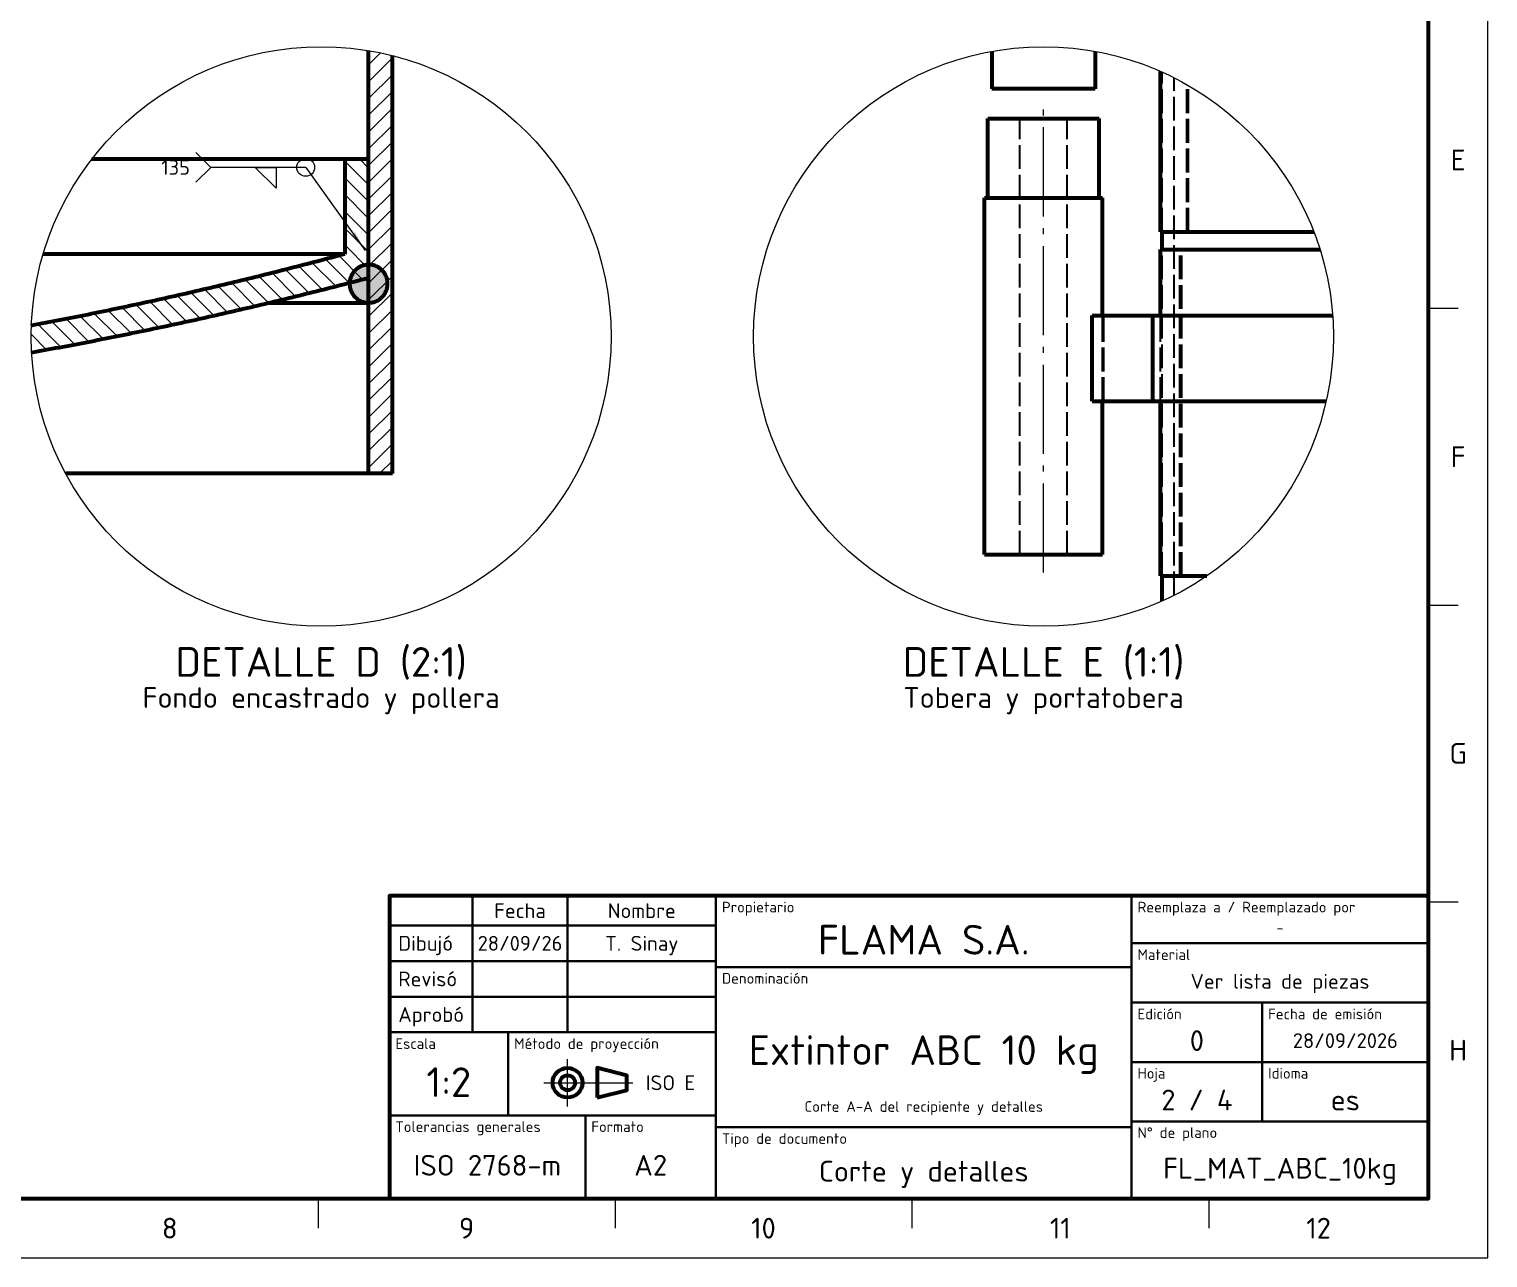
# Model space of a CAD drawing. Header units: millimetres. Extents: x 0 to 2208, y 0 to 420.
# Drawn here: x 828.3 to 1074, y 0 to 207 of the extents above; entities that cross this region are included whole.
import ezdxf
from ezdxf.enums import TextEntityAlignment as Align

# ---------------------------------------------------------------- set-up
doc = ezdxf.new("R2010")
doc.units = ezdxf.units.MM
for name, pattern in [('IRAM-E-TRAZOS', [5, 4, -1]), ('IRAM-F-TRAZO-PUNTO', [20, 15, -2, 1, -2]), ('ISO02-TRAZOS', [4.5, 3, -1.5])]:
    doc.linetypes.add(name, pattern=pattern)
for name, color, linetype, lineweight in [('01-VISIBLE', 7, 'CONTINUOUS', 70), ('02-OCULTA', 4, 'IRAM-E-TRAZOS', 35), ('03-EJE', 1, 'IRAM-F-TRAZO-PUNTO', 18), ('05-RAYADO', 8, 'CONTINUOUS', 18), ('06-TEXTO', 7, 'CONTINUOUS', 25), ('07-RECUADRO', 7, 'CONTINUOUS', 70), ('08-FINA', 5, 'CONTINUOUS', 18), ('10-ROTULO', 7, 'CONTINUOUS', 35), ('11-TEXTO-ROTULO', 7, 'CONTINUOUS', 25), ('12-SOLDADURA', 6, 'CONTINUOUS', 18)]:
    doc.layers.add(name, color=color, linetype=linetype, lineweight=lineweight)
doc.styles.add('ISO3098', font='isocpeur.ttf')

msp = doc.modelspace()

# ---------------------------------------------------------------- hatches: boundary and pattern name
at = {"layer": '05-RAYADO'}
h = msp.add_hatch(dxfattribs=at)
h.set_pattern_fill('ANSI31', scale=0.62992)
h.paths.add_polyline_path([(889.5, 132.15), (885.5, 132.15), (885.5, 203.42), (885.849, 203.364), (887.027, 203.145), (888.199, 202.897), (889.366, 202.62), (889.5, 202.584)])
h = msp.add_hatch(dxfattribs=at)
h.set_pattern_fill('ANSI31', scale=0.62992, angle=90)
h.paths.add_polyline_path([(885.066, 165.036), (884.632, 164.922), (884.198, 164.808), (883.763, 164.694), (883.329, 164.581), (882.895, 164.468), (882.46, 164.355), (882.026, 164.243), (881.591, 164.131), (881.157, 164.019), (880.722, 163.907), (880.287, 163.796), (879.852, 163.685), (879.417, 163.574), (878.982, 163.463), (878.547, 163.353), (878.112, 163.243), (877.677, 163.133), (877.242, 163.023), (876.806, 162.914), (876.371, 162.805), (875.935, 162.696), (875.5, 162.588), (875.064, 162.479), (874.629, 162.371), (874.193, 162.264), (873.757, 162.156), (873.321, 162.049), (872.885, 161.942), (872.449, 161.836), (872.013, 161.729), (871.577, 161.623), (871.141, 161.517), (870.705, 161.412), (870.268, 161.306), (869.832, 161.201), (869.396, 161.096), (868.959, 160.992), (868.523, 160.888), (868.086, 160.784), (867.649, 160.68), (867.212, 160.577), (866.776, 160.473), (866.339, 160.371), (865.902, 160.268), (865.465, 160.166), (865.028, 160.064), (864.591, 159.962), (864.153, 159.86), (863.716, 159.759), (863.279, 159.658), (862.841, 159.557), (862.404, 159.457), (861.966, 159.356), (861.529, 159.257), (861.091, 159.157), (860.654, 159.057), (860.216, 158.958), (859.778, 158.859), (859.34, 158.761), (858.902, 158.663), (858.464, 158.565), (858.026, 158.467), (857.588, 158.369), (857.15, 158.272), (856.712, 158.175), (856.273, 158.078), (855.835, 157.982), (855.396, 157.886), (854.958, 157.79), (854.519, 157.694), (854.081, 157.599), (853.642, 157.504), (853.203, 157.409), (852.765, 157.315), (852.326, 157.221), (851.887, 157.127), (851.448, 157.033), (851.009, 156.94), (850.57, 156.846), (850.131, 156.754), (849.692, 156.661), (849.252, 156.569), (848.813, 156.477), (848.374, 156.385), (847.934, 156.293), (847.495, 156.202), (847.055, 156.111), (846.616, 156.021), (846.176, 155.93), (845.736, 155.84), (845.297, 155.75), (844.857, 155.661), (844.417, 155.571), (843.977, 155.482), (843.537, 155.394), (843.097, 155.305), (842.657, 155.217), (842.217, 155.129), (841.776, 155.042), (841.336, 154.954), (840.896, 154.867), (840.456, 154.78), (840.015, 154.694), (839.575, 154.608), (839.134, 154.522), (838.693, 154.436), (838.253, 154.351), (837.812, 154.266), (837.371, 154.181), (836.931, 154.096), (836.49, 154.012), (836.049, 153.928), (835.608, 153.844), (835.167, 153.761), (834.726, 153.677), (834.285, 153.595), (833.844, 153.512), (833.402, 153.43), (832.961, 153.348), (832.52, 153.266), (832.078, 153.184), (831.637, 153.103), (831.195, 153.022), (830.754, 152.942), (830.312, 152.861), (829.871, 152.781), (829.429, 152.701), (828.987, 152.622), (828.742, 152.578), (828.725, 152.854), (828.681, 154.052), (828.667, 155.25), (828.681, 156.448), (828.704, 157.076), (828.882, 157.109), (829.314, 157.19), (829.745, 157.272), (830.176, 157.354), (830.608, 157.436), (831.039, 157.518), (831.47, 157.601), (831.901, 157.683), (832.332, 157.767), (832.763, 157.85), (833.194, 157.934), (833.625, 158.018), (834.055, 158.102), (834.486, 158.187), (834.917, 158.271), (835.347, 158.357), (835.778, 158.442), (836.208, 158.528), (836.639, 158.614), (837.069, 158.7), (837.5, 158.786), (837.93, 158.873), (838.36, 158.96), (838.79, 159.047), (839.221, 159.135), (839.651, 159.223), (840.081, 159.311), (840.511, 159.4), (840.94, 159.488), (841.37, 159.577), (841.8, 159.666), (842.23, 159.756), (842.659, 159.846), (843.089, 159.936), (843.519, 160.026), (843.948, 160.117), (844.378, 160.208), (844.807, 160.299), (845.236, 160.39), (845.666, 160.482), (846.095, 160.574), (846.524, 160.666), (846.953, 160.759), (847.382, 160.852), (847.811, 160.945), (848.24, 161.038), (848.669, 161.132), (849.097, 161.226), (849.526, 161.32), (849.955, 161.415), (850.384, 161.509), (850.812, 161.604), (851.241, 161.7), (851.669, 161.795), (852.097, 161.891), (852.526, 161.987), (852.954, 162.083), (853.382, 162.18), (853.81, 162.277), (854.238, 162.374), (854.666, 162.472), (855.094, 162.569), (855.522, 162.667), (855.95, 162.766), (856.378, 162.864), (856.805, 162.963), (857.233, 163.062), (857.661, 163.161), (858.088, 163.261), (858.515, 163.361), (858.943, 163.461), (859.37, 163.561), (859.797, 163.662), (860.225, 163.763), (860.652, 163.864), (861.079, 163.966), (861.506, 164.068), (861.933, 164.17), (862.36, 164.272), (862.786, 164.374), (863.213, 164.477), (863.64, 164.58), (864.066, 164.684), (864.493, 164.787), (864.919, 164.891), (865.346, 164.995), (865.772, 165.1), (866.198, 165.205), (866.625, 165.31), (867.051, 165.415), (867.477, 165.52), (867.903, 165.626), (868.329, 165.732), (868.755, 165.838), (869.181, 165.945), (869.606, 166.052), (870.032, 166.159), (870.458, 166.266), (870.883, 166.374), (871.309, 166.482), (871.734, 166.59), (872.159, 166.698), (872.585, 166.807), (873.01, 166.916), (873.435, 167.025), (873.86, 167.135), (874.285, 167.244), (874.71, 167.354), (875.135, 167.465), (875.56, 167.575), (875.985, 167.686), (876.409, 167.797), (876.834, 167.908), (877.258, 168.02), (877.683, 168.132), (878.107, 168.244), (878.532, 168.356), (878.956, 168.469), (879.38, 168.582), (879.804, 168.695), (880.228, 168.808), (880.652, 168.922), (881.076, 169.036), (881.5, 169.15), (881.5, 185.15), (885.5, 185.15), (885.5, 165.15)])
h = msp.add_hatch(color=7, dxfattribs=at)
h.dxf.hatch_style = 1
h.paths.add_polyline_path([(888.675, 163.749), (888.599, 163.354), (888.475, 162.972), (888.304, 162.608), (888.089, 162.269), (887.833, 161.959), (887.54, 161.684), (887.215, 161.448), (886.862, 161.255), (886.489, 161.107), (886.1, 161.007), (885.701, 160.956), (885.299, 160.956), (884.9, 161.007), (884.511, 161.107), (884.138, 161.255), (883.785, 161.448), (883.46, 161.684), (883.167, 161.959), (882.911, 162.269), (882.696, 162.608), (882.525, 162.972), (882.401, 163.354), (882.325, 163.749), (882.3, 164.15), (882.325, 164.551), (882.401, 164.946), (882.525, 165.328), (882.696, 165.692), (882.911, 166.031), (883.167, 166.341), (883.46, 166.616), (883.785, 166.852), (884.138, 167.045), (884.511, 167.193), (884.9, 167.293), (885.299, 167.344), (885.701, 167.344), (886.1, 167.293), (886.489, 167.193), (886.862, 167.045), (887.215, 166.852), (887.54, 166.616), (887.833, 166.341), (888.089, 166.031), (888.304, 165.692), (888.475, 165.328), (888.599, 164.946), (888.675, 164.551), (888.7, 164.15)])
at = {"layer": '08-FINA'}
h = msp.add_hatch(color=7, dxfattribs=at)
h.dxf.hatch_style = 1
h.paths.add_polyline_path([(884.9, 169.75), (883.222, 172.852), (882.51, 172.344)])

# ---------------------------------------------------------------- linework, layer by layer
at = {"layer": '01-VISIBLE'}
for points in [[(885.5, 132.15), (885.5, 203.42)], [(889.5, 132.15), (889.5, 202.584)], [(990.467, 203.299), (990.467, 197)], [(1007.867, 203.299), (1007.867, 197)], [(1018.867, 172.907), (1018.867, 199.932)], [(1007.867, 197), (1007.355, 197), (1006.843, 197), (1006.331, 197), (1005.82, 197), (1005.308, 197), (1004.796, 197), (1004.284, 197), (1003.773, 197), (1003.261, 197), (1002.749, 197), (1002.237, 197), (1001.725, 197), (1001.214, 197), (1000.702, 197), (1000.19, 197), (999.678, 197), (999.167, 197), (998.655, 197), (998.143, 197), (997.631, 197), (997.12, 197), (996.608, 197), (996.096, 197), (995.584, 197), (995.073, 197), (994.561, 197), (994.049, 197), (993.537, 197), (993.025, 197), (992.514, 197), (992.002, 197), (991.49, 197), (990.978, 197), (990.467, 197)], [(989.767, 192), (990.275, 192), (990.783, 192), (991.291, 192), (991.799, 192), (992.307, 192), (992.815, 192), (993.323, 192), (993.832, 192), (994.34, 192), (994.848, 192), (995.356, 192), (995.864, 192), (996.372, 192), (996.88, 192), (997.388, 192), (997.896, 192), (998.405, 192), (998.913, 192), (999.421, 192), (999.929, 192), (1000.437, 192), (1000.945, 192), (1001.453, 192), (1001.961, 192), (1002.469, 192), (1002.977, 192), (1003.486, 192), (1003.994, 192), (1004.502, 192), (1005.01, 192), (1005.518, 192), (1006.026, 192), (1006.534, 192), (1007.042, 192), (1007.55, 192), (1008.059, 192), (1008.567, 192)], [(989.767, 178.6), (989.767, 192)], [(1008.567, 178.6), (1008.567, 192)], [(881.5, 185.15), (880.898, 185.15), (880.297, 185.15), (879.695, 185.15), (879.094, 185.15), (878.492, 185.15), (877.891, 185.15), (877.289, 185.15), (876.687, 185.15), (876.086, 185.15), (875.484, 185.15), (874.883, 185.15), (874.281, 185.15), (873.679, 185.15), (873.078, 185.15), (872.476, 185.15), (871.875, 185.15), (871.273, 185.15), (870.672, 185.15), (870.07, 185.15), (869.468, 185.15), (868.867, 185.15), (868.265, 185.15), (867.664, 185.15), (867.062, 185.15), (866.46, 185.15), (865.859, 185.15), (865.257, 185.15), (864.656, 185.15), (864.054, 185.15), (863.453, 185.15), (862.851, 185.15), (862.249, 185.15), (861.648, 185.15), (861.046, 185.15), (860.445, 185.15), (859.843, 185.15), (859.242, 185.15), (858.64, 185.15), (858.038, 185.15), (857.437, 185.15), (856.835, 185.15), (856.234, 185.15), (855.632, 185.15), (855.03, 185.15), (854.429, 185.15), (853.827, 185.15), (853.226, 185.15), (852.624, 185.15), (852.023, 185.15), (851.421, 185.15), (850.819, 185.15), (850.218, 185.15), (849.616, 185.15), (849.015, 185.15), (848.413, 185.15), (847.811, 185.15), (847.21, 185.15), (846.608, 185.15), (846.007, 185.15), (845.405, 185.15), (844.804, 185.15), (844.202, 185.15), (843.6, 185.15), (842.999, 185.15), (842.397, 185.15), (841.796, 185.15), (841.194, 185.15), (840.592, 185.15), (839.991, 185.15), (839.389, 185.15), (838.893, 185.15)], [(885.5, 185.15), (881.5, 185.15)], [(881.5, 185.15), (881.5, 169.15)], [(885.5, 165.15), (885.5, 185.15)], [(989.217, 178.6), (989.727, 178.6), (990.237, 178.6), (990.747, 178.6), (991.258, 178.6), (991.768, 178.6), (992.278, 178.6), (992.788, 178.6), (993.299, 178.6), (993.809, 178.6), (994.319, 178.6), (994.829, 178.6), (995.34, 178.6), (995.85, 178.6), (996.36, 178.6), (996.871, 178.6), (997.381, 178.6), (997.891, 178.6), (998.401, 178.6), (998.912, 178.6), (999.422, 178.6), (999.932, 178.6), (1000.442, 178.6), (1000.953, 178.6), (1001.463, 178.6), (1001.973, 178.6), (1002.483, 178.6), (1002.994, 178.6), (1003.504, 178.6), (1004.014, 178.6), (1004.524, 178.6), (1005.035, 178.6), (1005.545, 178.6), (1006.055, 178.6), (1006.565, 178.6), (1007.076, 178.6), (1007.586, 178.6), (1008.096, 178.6), (1008.606, 178.6), (1009.117, 178.6)], [(989.217, 118.5), (989.217, 178.6)], [(1009.117, 158.775), (1009.117, 178.6)], [(1018.867, 172.907), (1019.367, 172.907), (1019.867, 172.907), (1020.368, 172.907), (1020.868, 172.907), (1021.368, 172.907), (1021.868, 172.907), (1022.369, 172.907), (1022.869, 172.907), (1023.369, 172.907), (1023.869, 172.907), (1024.37, 172.907), (1024.87, 172.907), (1025.37, 172.907), (1025.871, 172.907), (1026.371, 172.907), (1026.871, 172.907), (1027.371, 172.907), (1027.872, 172.907), (1028.372, 172.907), (1028.872, 172.907), (1029.373, 172.907), (1029.873, 172.907), (1030.373, 172.907), (1030.873, 172.907), (1031.374, 172.907), (1031.874, 172.907), (1032.374, 172.907), (1032.874, 172.907), (1033.375, 172.907), (1033.875, 172.907), (1034.375, 172.907), (1034.876, 172.907), (1035.376, 172.907), (1035.876, 172.907), (1036.376, 172.907), (1036.877, 172.907), (1037.377, 172.907), (1037.877, 172.907), (1038.378, 172.907), (1038.878, 172.907), (1039.378, 172.907), (1039.878, 172.907), (1040.379, 172.907), (1040.879, 172.907), (1041.379, 172.907), (1041.88, 172.907), (1042.38, 172.907), (1042.88, 172.907), (1043.38, 172.907), (1043.881, 172.907), (1044.381, 172.907), (1044.695, 172.907)], [(1019.167, 169.907), (1019.167, 172.907)], [(1018.867, 169.907), (1019.369, 169.907), (1019.872, 169.907), (1020.375, 169.907), (1020.878, 169.907), (1021.381, 169.907), (1021.883, 169.907), (1022.386, 169.907), (1022.889, 169.907), (1023.392, 169.907), (1023.895, 169.907), (1024.397, 169.907), (1024.9, 169.907), (1025.403, 169.907), (1025.906, 169.907), (1026.409, 169.907), (1026.911, 169.907), (1027.414, 169.907), (1027.917, 169.907), (1028.42, 169.907), (1028.923, 169.907), (1029.426, 169.907), (1029.928, 169.907), (1030.431, 169.907), (1030.934, 169.907), (1031.437, 169.907), (1031.94, 169.907), (1032.442, 169.907), (1032.945, 169.907), (1033.448, 169.907), (1033.951, 169.907), (1034.454, 169.907), (1034.956, 169.907), (1035.459, 169.907), (1035.962, 169.907), (1036.465, 169.907), (1036.968, 169.907), (1037.47, 169.907), (1037.973, 169.907), (1038.476, 169.907), (1038.979, 169.907), (1039.482, 169.907), (1039.984, 169.907), (1040.487, 169.907), (1040.99, 169.907), (1041.493, 169.907), (1041.996, 169.907), (1042.498, 169.907), (1043.001, 169.907), (1043.504, 169.907), (1044.007, 169.907), (1044.51, 169.907), (1045.012, 169.907), (1045.515, 169.907), (1045.745, 169.907)], [(1018.867, 158.775), (1018.867, 169.907)], [(881.5, 169.15), (880.919, 168.994), (880.339, 168.838), (879.758, 168.682), (879.177, 168.527), (878.596, 168.373), (878.014, 168.219), (877.433, 168.066), (876.851, 167.913), (876.27, 167.76), (875.688, 167.608), (875.106, 167.457), (874.524, 167.306), (873.942, 167.156), (873.359, 167.006), (872.777, 166.856), (872.194, 166.707), (871.612, 166.559), (871.029, 166.411), (870.446, 166.263), (869.863, 166.116), (869.28, 165.97), (868.696, 165.824), (868.113, 165.678), (867.529, 165.533), (866.946, 165.389), (866.362, 165.245), (865.778, 165.101), (865.194, 164.958), (864.61, 164.816), (864.025, 164.674), (863.441, 164.532), (862.857, 164.391), (862.272, 164.251), (861.687, 164.111), (861.102, 163.971), (860.517, 163.832), (859.932, 163.694), (859.347, 163.556), (858.761, 163.418), (858.176, 163.281), (857.59, 163.145), (857.005, 163.009), (856.419, 162.874), (855.833, 162.739), (855.247, 162.604), (854.66, 162.47), (854.074, 162.337), (853.488, 162.204), (852.901, 162.072), (852.314, 161.94), (851.728, 161.808), (851.141, 161.677), (850.554, 161.547), (849.967, 161.417), (849.379, 161.288), (848.792, 161.159), (848.205, 161.031), (847.617, 160.903), (847.029, 160.776), (846.442, 160.649), (845.854, 160.522), (845.266, 160.397), (844.678, 160.271), (844.089, 160.147), (843.501, 160.023), (842.913, 159.899), (842.324, 159.776), (841.735, 159.653), (841.147, 159.531), (840.558, 159.409), (839.969, 159.288), (839.38, 159.168), (838.79, 159.047), (838.201, 158.928), (837.612, 158.809), (837.022, 158.69), (836.433, 158.572), (835.843, 158.455), (835.253, 158.338), (834.663, 158.221), (834.073, 158.106), (833.483, 157.99), (832.893, 157.875), (832.302, 157.761), (831.712, 157.647), (831.121, 157.534), (830.531, 157.421), (829.94, 157.309), (829.349, 157.197), (828.758, 157.086), (828.704, 157.076)], [(881.5, 169.15), (880.632, 169.15), (879.765, 169.15), (878.898, 169.15), (878.03, 169.15), (877.163, 169.15), (876.295, 169.15), (875.428, 169.15), (874.56, 169.15), (873.692, 169.15), (872.825, 169.15), (871.957, 169.15), (871.09, 169.15), (870.222, 169.15), (869.355, 169.15), (868.487, 169.15), (867.62, 169.15), (866.753, 169.15), (865.885, 169.15), (865.017, 169.15), (864.15, 169.15), (863.283, 169.15), (862.415, 169.15), (861.548, 169.15), (860.68, 169.15), (859.812, 169.15), (858.945, 169.15), (858.077, 169.15), (857.21, 169.15), (856.342, 169.15), (855.475, 169.15), (854.607, 169.15), (853.74, 169.15), (852.872, 169.15), (852.005, 169.15), (851.138, 169.15), (850.27, 169.15), (849.402, 169.15), (848.535, 169.15), (847.668, 169.15), (846.8, 169.15), (845.933, 169.15), (845.065, 169.15), (844.197, 169.15), (843.33, 169.15), (842.462, 169.15), (841.595, 169.15), (840.727, 169.15), (839.86, 169.15), (838.992, 169.15), (838.125, 169.15), (837.257, 169.15), (836.39, 169.15), (835.523, 169.15), (834.655, 169.15), (833.788, 169.15), (832.92, 169.15), (832.053, 169.15), (831.185, 169.15), (830.69, 169.15)], [(885.5, 167.35), (885.299, 167.344), (885.099, 167.325), (884.9, 167.293), (884.704, 167.249), (884.511, 167.193), (884.322, 167.125), (884.138, 167.045), (883.958, 166.954), (883.785, 166.852), (883.619, 166.739), (883.46, 166.616), (883.309, 166.483), (883.167, 166.341), (883.034, 166.19), (882.911, 166.031), (882.798, 165.865), (882.696, 165.692), (882.605, 165.512), (882.525, 165.328), (882.457, 165.139), (882.401, 164.946), (882.357, 164.75), (882.325, 164.551), (882.306, 164.351), (882.3, 164.15), (882.306, 163.949), (882.325, 163.749), (882.357, 163.55), (882.401, 163.354), (882.457, 163.161), (882.525, 162.972), (882.605, 162.788), (882.696, 162.608), (882.798, 162.435), (882.911, 162.269), (883.034, 162.11), (883.167, 161.959), (883.309, 161.817), (883.46, 161.684), (883.619, 161.561), (883.785, 161.448), (883.958, 161.346), (884.138, 161.255), (884.322, 161.175), (884.511, 161.107), (884.704, 161.051), (884.9, 161.007), (885.099, 160.975), (885.299, 160.956), (885.5, 160.95)], [(888.7, 164.15), (888.694, 164.351), (888.675, 164.551), (888.643, 164.75), (888.599, 164.946), (888.543, 165.139), (888.475, 165.328), (888.395, 165.512), (888.304, 165.692), (888.202, 165.865), (888.089, 166.031), (887.966, 166.19), (887.833, 166.341), (887.691, 166.483), (887.54, 166.616), (887.381, 166.739), (887.215, 166.852), (887.042, 166.954), (886.862, 167.045), (886.678, 167.125), (886.489, 167.193), (886.296, 167.249), (886.1, 167.293), (885.901, 167.325), (885.701, 167.344), (885.5, 167.35)], [(828.742, 152.578), (829.24, 152.667), (829.831, 152.774), (830.422, 152.881), (831.012, 152.989), (831.603, 153.097), (832.193, 153.206), (832.784, 153.315), (833.374, 153.424), (833.965, 153.535), (834.555, 153.645), (835.145, 153.756), (835.735, 153.868), (836.325, 153.98), (836.914, 154.093), (837.504, 154.206), (838.094, 154.32), (838.683, 154.434), (839.273, 154.549), (839.862, 154.664), (840.451, 154.78), (841.04, 154.896), (841.629, 155.012), (842.218, 155.13), (842.807, 155.247), (843.396, 155.365), (843.984, 155.484), (844.573, 155.603), (845.161, 155.723), (845.75, 155.843), (846.338, 155.963), (846.926, 156.085), (847.514, 156.206), (848.102, 156.328), (848.69, 156.451), (849.277, 156.574), (849.865, 156.698), (850.452, 156.822), (851.04, 156.946), (851.627, 157.071), (852.214, 157.197), (852.801, 157.323), (853.388, 157.449), (853.975, 157.576), (854.562, 157.704), (855.149, 157.832), (855.735, 157.96), (856.322, 158.089), (856.908, 158.219), (857.494, 158.348), (858.08, 158.479), (858.666, 158.61), (859.252, 158.741), (859.838, 158.873), (860.424, 159.005), (861.009, 159.138), (861.595, 159.272), (862.18, 159.405), (862.765, 159.54), (863.35, 159.674), (863.935, 159.81), (864.52, 159.945), (865.105, 160.082), (865.69, 160.218), (866.274, 160.355), (866.859, 160.493), (867.443, 160.631), (868.027, 160.77), (868.612, 160.909), (869.196, 161.049), (869.78, 161.189), (870.363, 161.329), (870.947, 161.47), (871.53, 161.612), (872.114, 161.754), (872.697, 161.896), (873.28, 162.039), (873.863, 162.182), (874.446, 162.326), (875.029, 162.471), (875.612, 162.616), (876.195, 162.761), (876.777, 162.907), (877.359, 163.053), (877.942, 163.2), (878.524, 163.347), (879.106, 163.494), (879.688, 163.643), (880.27, 163.791), (880.851, 163.94), (881.433, 164.09), (882.014, 164.24), (882.595, 164.39), (883.177, 164.541), (883.758, 164.693), (884.339, 164.845), (884.919, 164.997), (885.5, 165.15)], [(885.5, 160.95), (885.701, 160.956), (885.901, 160.975), (886.1, 161.007), (886.296, 161.051), (886.489, 161.107), (886.678, 161.175), (886.862, 161.255), (887.042, 161.346), (887.215, 161.448), (887.381, 161.561), (887.54, 161.684), (887.691, 161.817), (887.833, 161.959), (887.966, 162.11), (888.089, 162.269), (888.202, 162.435), (888.304, 162.608), (888.395, 162.788), (888.475, 162.972), (888.543, 163.161), (888.599, 163.354), (888.643, 163.55), (888.675, 163.749), (888.694, 163.949), (888.7, 164.15)], [(868.783, 160.95), (869.402, 160.95), (870.022, 160.95), (870.641, 160.95), (871.26, 160.95), (871.879, 160.95), (872.498, 160.95), (873.117, 160.95), (873.736, 160.95), (874.356, 160.95), (874.975, 160.95), (875.594, 160.95), (876.213, 160.95), (876.832, 160.95), (877.451, 160.95), (878.07, 160.95), (878.69, 160.95), (879.309, 160.95), (879.928, 160.95), (880.547, 160.95), (881.166, 160.95), (881.785, 160.95), (882.404, 160.95), (883.024, 160.95), (883.643, 160.95), (884.262, 160.95), (884.881, 160.95), (885.5, 160.95)], [(1007.353, 158.775), (1017.561, 158.775)], [(1007.353, 144.375), (1007.353, 158.775)], [(1017.561, 158.775), (1018.062, 158.775), (1018.564, 158.775), (1019.065, 158.775), (1019.566, 158.775), (1020.067, 158.775), (1020.568, 158.775), (1021.069, 158.775), (1021.57, 158.775), (1022.071, 158.775), (1022.572, 158.775), (1023.073, 158.775), (1023.575, 158.775), (1024.076, 158.775), (1024.577, 158.775), (1025.078, 158.775), (1025.579, 158.775), (1026.08, 158.775), (1026.581, 158.775), (1027.082, 158.775), (1027.583, 158.775), (1028.084, 158.775), (1028.586, 158.775), (1029.087, 158.775), (1029.588, 158.775), (1030.089, 158.775), (1030.59, 158.775), (1031.091, 158.775), (1031.592, 158.775), (1032.093, 158.775), (1032.594, 158.775), (1033.095, 158.775), (1033.597, 158.775), (1034.098, 158.775), (1034.599, 158.775), (1035.1, 158.775), (1035.601, 158.775), (1036.102, 158.775), (1036.603, 158.775), (1037.104, 158.775), (1037.605, 158.775), (1038.106, 158.775), (1038.607, 158.775), (1039.109, 158.775), (1039.61, 158.775), (1040.111, 158.775), (1040.612, 158.775), (1041.113, 158.775), (1041.614, 158.775), (1042.115, 158.775), (1042.616, 158.775), (1043.117, 158.775), (1043.618, 158.775), (1044.12, 158.775), (1044.621, 158.775), (1045.122, 158.775), (1045.623, 158.775), (1046.124, 158.775), (1046.625, 158.775), (1047.126, 158.775), (1047.627, 158.775), (1047.872, 158.775)], [(1017.561, 144.375), (1017.561, 158.775)], [(1007.353, 144.375), (1017.561, 144.375)], [(1009.117, 118.5), (1009.117, 144.375)], [(1017.561, 144.375), (1018.062, 144.375), (1018.564, 144.375), (1019.065, 144.375), (1019.566, 144.375), (1020.067, 144.375), (1020.568, 144.375), (1021.069, 144.375), (1021.57, 144.375), (1022.071, 144.375), (1022.572, 144.375), (1023.073, 144.375), (1023.575, 144.375), (1024.076, 144.375), (1024.577, 144.375), (1025.078, 144.375), (1025.579, 144.375), (1026.08, 144.375), (1026.581, 144.375), (1027.082, 144.375), (1027.583, 144.375), (1028.084, 144.375), (1028.586, 144.375), (1029.087, 144.375), (1029.588, 144.375), (1030.089, 144.375), (1030.59, 144.375), (1031.091, 144.375), (1031.592, 144.375), (1032.093, 144.375), (1032.594, 144.375), (1033.095, 144.375), (1033.597, 144.375), (1034.098, 144.375), (1034.599, 144.375), (1035.1, 144.375), (1035.601, 144.375), (1036.102, 144.375), (1036.603, 144.375), (1037.104, 144.375), (1037.605, 144.375), (1038.106, 144.375), (1038.607, 144.375), (1039.109, 144.375), (1039.61, 144.375), (1040.111, 144.375), (1040.612, 144.375), (1041.113, 144.375), (1041.614, 144.375), (1042.115, 144.375), (1042.616, 144.375), (1043.117, 144.375), (1043.618, 144.375), (1044.12, 144.375), (1044.621, 144.375), (1045.122, 144.375), (1045.623, 144.375), (1046.124, 144.375), (1046.625, 144.375), (1046.772, 144.375)], [(1018.867, 114.907), (1018.867, 144.375)], [(885.5, 132.15), (884.612, 132.15), (883.725, 132.15), (882.837, 132.15), (881.95, 132.15), (881.062, 132.15), (880.175, 132.15), (879.288, 132.15), (878.4, 132.15), (877.513, 132.15), (876.625, 132.15), (875.737, 132.15), (874.85, 132.15), (873.962, 132.15), (873.075, 132.15), (872.188, 132.15), (871.3, 132.15), (870.413, 132.15), (869.525, 132.15), (868.638, 132.15), (867.75, 132.15), (866.862, 132.15), (865.975, 132.15), (865.087, 132.15), (864.2, 132.15), (863.312, 132.15), (862.425, 132.15), (861.538, 132.15), (860.65, 132.15), (859.763, 132.15), (858.875, 132.15), (857.987, 132.15), (857.1, 132.15), (856.212, 132.15), (855.325, 132.15), (854.438, 132.15), (853.55, 132.15), (852.663, 132.15), (851.775, 132.15), (850.888, 132.15), (850, 132.15), (849.112, 132.15), (848.225, 132.15), (847.337, 132.15), (846.45, 132.15), (845.562, 132.15), (844.675, 132.15), (843.788, 132.15), (842.9, 132.15), (842.013, 132.15), (841.125, 132.15), (840.237, 132.15), (839.35, 132.15), (838.462, 132.15), (837.575, 132.15), (836.688, 132.15), (835.8, 132.15), (834.913, 132.15), (834.477, 132.15)], [(889.5, 132.15), (885.5, 132.15)], [(989.217, 118.5), (989.727, 118.5), (990.237, 118.5), (990.747, 118.5), (991.258, 118.5), (991.768, 118.5), (992.278, 118.5), (992.788, 118.5), (993.299, 118.5), (993.809, 118.5), (994.319, 118.5), (994.829, 118.5), (995.34, 118.5), (995.85, 118.5), (996.36, 118.5), (996.871, 118.5), (997.381, 118.5), (997.891, 118.5), (998.401, 118.5), (998.912, 118.5), (999.422, 118.5), (999.932, 118.5), (1000.442, 118.5), (1000.953, 118.5), (1001.463, 118.5), (1001.973, 118.5), (1002.483, 118.5), (1002.994, 118.5), (1003.504, 118.5), (1004.014, 118.5), (1004.524, 118.5), (1005.035, 118.5), (1005.545, 118.5), (1006.055, 118.5), (1006.565, 118.5), (1007.076, 118.5), (1007.586, 118.5), (1008.096, 118.5), (1008.606, 118.5), (1009.117, 118.5)], [(1018.867, 114.907), (1019.369, 114.907), (1019.872, 114.907), (1020.375, 114.907), (1020.878, 114.907), (1021.381, 114.907), (1021.883, 114.907), (1022.386, 114.907), (1022.889, 114.907), (1023.392, 114.907), (1023.895, 114.907), (1024.397, 114.907), (1024.9, 114.907), (1025.403, 114.907), (1025.906, 114.907), (1026.409, 114.907), (1026.676, 114.907)], [(1019.167, 110.703), (1019.167, 114.907)]]:
    msp.add_lwpolyline(points, dxfattribs=at)
msp.add_lwpolyline([(924, 27), (929, 28.25), (929, 30.75), (924, 32)], close=True, dxfattribs=at)
for radius in [2.5, 1.25]:
    msp.add_circle((919, 29.5), radius, dxfattribs=at)
at = {"layer": '02-OCULTA'}
for points in [[(1019.167, 172.907), (1019.167, 199.797)], [(1019.167, 172.907), (1019.167, 199.797)], [(990.467, 197), (990.978, 197), (991.49, 197), (992.002, 197), (992.514, 197), (993.025, 197), (993.537, 197), (994.049, 197), (994.561, 197), (995.073, 197), (995.584, 197), (996.096, 197), (996.608, 197), (997.12, 197), (997.631, 197), (998.143, 197), (998.655, 197), (999.167, 197), (999.678, 197), (1000.19, 197), (1000.702, 197), (1001.214, 197), (1001.725, 197), (1002.237, 197), (1002.749, 197), (1003.261, 197), (1003.773, 197), (1004.284, 197), (1004.796, 197), (1005.308, 197), (1005.82, 197), (1006.331, 197), (1006.843, 197), (1007.355, 197), (1007.867, 197)], [(1021.167, 111.654), (1021.167, 198.846)], [(1023.323, 172.907), (1023.323, 197.689)], [(1023.608, 172.907), (1023.608, 197.523)], [(1008.567, 192), (1008.059, 192), (1007.55, 192), (1007.042, 192), (1006.534, 192), (1006.026, 192), (1005.518, 192), (1005.01, 192), (1004.502, 192), (1003.994, 192), (1003.486, 192), (1002.977, 192), (1002.469, 192), (1001.961, 192), (1001.453, 192), (1000.945, 192), (1000.437, 192), (999.929, 192), (999.421, 192), (998.913, 192), (998.405, 192), (997.896, 192), (997.388, 192), (996.88, 192), (996.372, 192), (995.864, 192), (995.356, 192), (994.848, 192), (994.34, 192), (993.832, 192), (993.323, 192), (992.815, 192), (992.307, 192), (991.799, 192), (991.291, 192), (990.783, 192), (990.275, 192), (989.767, 192)], [(1003.167, 192), (1002.667, 192), (1002.167, 192), (1001.667, 192), (1001.167, 192), (1000.667, 192), (1000.167, 192), (999.667, 192), (999.167, 192), (998.667, 192), (998.167, 192), (997.667, 192), (997.167, 192), (996.667, 192), (996.167, 192), (995.667, 192), (995.167, 192)], [(995.167, 192), (995.667, 192), (996.167, 192), (996.667, 192), (997.167, 192), (997.667, 192), (998.167, 192), (998.667, 192), (999.167, 192), (999.667, 192), (1000.167, 192), (1000.667, 192), (1001.167, 192), (1001.667, 192), (1002.167, 192), (1002.667, 192), (1003.167, 192)], [(995.167, 118.5), (995.167, 192)], [(1003.167, 118.5), (1003.167, 192)], [(1009.117, 178.6), (1008.606, 178.6), (1008.096, 178.6), (1007.586, 178.6), (1007.076, 178.6), (1006.565, 178.6), (1006.055, 178.6), (1005.545, 178.6), (1005.035, 178.6), (1004.524, 178.6), (1004.014, 178.6), (1003.504, 178.6), (1002.994, 178.6), (1002.483, 178.6), (1001.973, 178.6), (1001.463, 178.6), (1000.953, 178.6), (1000.442, 178.6), (999.932, 178.6), (999.422, 178.6), (998.912, 178.6), (998.401, 178.6), (997.891, 178.6), (997.381, 178.6), (996.871, 178.6), (996.36, 178.6), (995.85, 178.6), (995.34, 178.6), (994.829, 178.6), (994.319, 178.6), (993.809, 178.6), (993.299, 178.6), (992.788, 178.6), (992.278, 178.6), (991.768, 178.6), (991.258, 178.6), (990.747, 178.6), (990.237, 178.6), (989.727, 178.6), (989.217, 178.6)], [(1008.567, 178.6), (1008.059, 178.6), (1007.55, 178.6), (1007.042, 178.6), (1006.534, 178.6), (1006.026, 178.6), (1005.518, 178.6), (1005.01, 178.6), (1004.502, 178.6), (1003.994, 178.6), (1003.486, 178.6), (1002.977, 178.6), (1002.469, 178.6), (1001.961, 178.6), (1001.453, 178.6), (1000.945, 178.6), (1000.437, 178.6), (999.929, 178.6), (999.421, 178.6), (998.913, 178.6), (998.405, 178.6), (997.896, 178.6), (997.388, 178.6), (996.88, 178.6), (996.372, 178.6), (995.864, 178.6), (995.356, 178.6), (994.848, 178.6), (994.34, 178.6), (993.832, 178.6), (993.323, 178.6), (992.815, 178.6), (992.307, 178.6), (991.799, 178.6), (991.291, 178.6), (990.783, 178.6), (990.275, 178.6), (989.767, 178.6)], [(989.767, 178.6), (990.275, 178.6), (990.783, 178.6), (991.291, 178.6), (991.799, 178.6), (992.307, 178.6), (992.815, 178.6), (993.323, 178.6), (993.832, 178.6), (994.34, 178.6), (994.848, 178.6), (995.356, 178.6), (995.864, 178.6), (996.372, 178.6), (996.88, 178.6), (997.388, 178.6), (997.896, 178.6), (998.405, 178.6), (998.913, 178.6), (999.421, 178.6), (999.929, 178.6), (1000.437, 178.6), (1000.945, 178.6), (1001.453, 178.6), (1001.961, 178.6), (1002.469, 178.6), (1002.977, 178.6), (1003.486, 178.6), (1003.994, 178.6), (1004.502, 178.6), (1005.01, 178.6), (1005.518, 178.6), (1006.026, 178.6), (1006.534, 178.6), (1007.042, 178.6), (1007.55, 178.6), (1008.059, 178.6), (1008.567, 178.6)], [(1023.323, 172.907), (1022.766, 172.907), (1022.209, 172.907), (1021.652, 172.907), (1021.095, 172.907), (1020.538, 172.907), (1019.981, 172.907), (1019.424, 172.907), (1018.867, 172.907)], [(1023.608, 172.907), (1023.053, 172.907), (1022.498, 172.907), (1021.943, 172.907), (1021.387, 172.907), (1020.832, 172.907), (1020.277, 172.907), (1019.722, 172.907), (1019.167, 172.907)], [(1019.167, 172.907), (1019.667, 172.907), (1020.167, 172.907), (1020.667, 172.907), (1021.167, 172.907), (1021.667, 172.907), (1022.167, 172.907), (1022.667, 172.907), (1023.167, 172.907), (1023.667, 172.907), (1024.167, 172.907), (1024.667, 172.907), (1025.167, 172.907), (1025.667, 172.907), (1026.167, 172.907), (1026.667, 172.907), (1027.167, 172.907), (1027.667, 172.907), (1028.167, 172.907), (1028.667, 172.907), (1029.167, 172.907), (1029.667, 172.907), (1030.167, 172.907), (1030.667, 172.907), (1031.167, 172.907), (1031.667, 172.907), (1032.167, 172.907), (1032.667, 172.907), (1033.167, 172.907), (1033.667, 172.907), (1034.167, 172.907), (1034.667, 172.907), (1035.167, 172.907), (1035.667, 172.907), (1036.167, 172.907), (1036.667, 172.907), (1037.167, 172.907), (1037.667, 172.907), (1038.167, 172.907), (1038.667, 172.907), (1039.167, 172.907), (1039.667, 172.907), (1040.167, 172.907), (1040.667, 172.907), (1041.167, 172.907), (1041.667, 172.907), (1042.167, 172.907), (1042.667, 172.907), (1043.167, 172.907), (1043.667, 172.907), (1044.167, 172.907), (1044.667, 172.907), (1044.695, 172.907)], [(1023.608, 172.907), (1023.323, 172.907)], [(1022.151, 169.907), (1021.604, 169.907), (1021.056, 169.907), (1020.509, 169.907), (1019.962, 169.907), (1019.414, 169.907), (1018.867, 169.907)], [(1022.441, 169.907), (1021.895, 169.907), (1021.349, 169.907), (1020.804, 169.907), (1020.258, 169.907), (1019.712, 169.907), (1019.167, 169.907)], [(1019.167, 169.907), (1019.668, 169.907), (1020.169, 169.907), (1020.67, 169.907), (1021.171, 169.907), (1021.672, 169.907), (1022.174, 169.907), (1022.675, 169.907), (1023.176, 169.907), (1023.677, 169.907), (1024.178, 169.907), (1024.679, 169.907), (1025.18, 169.907), (1025.682, 169.907), (1026.183, 169.907), (1026.684, 169.907), (1027.185, 169.907), (1027.686, 169.907), (1028.187, 169.907), (1028.688, 169.907), (1029.19, 169.907), (1029.691, 169.907), (1030.192, 169.907), (1030.693, 169.907), (1031.194, 169.907), (1031.695, 169.907), (1032.196, 169.907), (1032.698, 169.907), (1033.199, 169.907), (1033.7, 169.907), (1034.201, 169.907), (1034.702, 169.907), (1035.203, 169.907), (1035.704, 169.907), (1036.206, 169.907), (1036.707, 169.907), (1037.208, 169.907), (1037.709, 169.907), (1038.21, 169.907), (1038.711, 169.907), (1039.212, 169.907), (1039.714, 169.907), (1040.215, 169.907), (1040.716, 169.907), (1041.217, 169.907), (1041.718, 169.907), (1042.219, 169.907), (1042.72, 169.907), (1043.222, 169.907), (1043.723, 169.907), (1044.224, 169.907), (1044.725, 169.907), (1045.226, 169.907), (1045.727, 169.907), (1045.745, 169.907)], [(1019.167, 114.907), (1019.167, 169.907)], [(1019.167, 114.907), (1019.167, 169.907)], [(1022.151, 114.907), (1022.151, 169.907)], [(1022.441, 169.907), (1022.151, 169.907)], [(1022.441, 114.907), (1022.441, 169.907)], [(1007.353, 144.375), (1007.353, 158.775)], [(1007.353, 158.775), (1007.681, 158.775), (1008.008, 158.775), (1008.335, 158.775), (1008.662, 158.775), (1008.989, 158.775), (1009.317, 158.775)], [(1009.317, 158.775), (1008.989, 158.775), (1008.662, 158.775), (1008.335, 158.775), (1008.008, 158.775), (1007.681, 158.775), (1007.353, 158.775)], [(1007.353, 158.775), (1017.561, 158.775)], [(1009.117, 144.375), (1009.117, 158.775)], [(1009.317, 144.375), (1009.317, 158.775)], [(1017.561, 144.375), (1017.561, 158.775)], [(1047.872, 158.775), (1047.627, 158.775), (1047.126, 158.775), (1046.625, 158.775), (1046.124, 158.775), (1045.623, 158.775), (1045.122, 158.775), (1044.621, 158.775), (1044.12, 158.775), (1043.618, 158.775), (1043.117, 158.775), (1042.616, 158.775), (1042.115, 158.775), (1041.614, 158.775), (1041.113, 158.775), (1040.612, 158.775), (1040.111, 158.775), (1039.61, 158.775), (1039.109, 158.775), (1038.607, 158.775), (1038.106, 158.775), (1037.605, 158.775), (1037.104, 158.775), (1036.603, 158.775), (1036.102, 158.775), (1035.601, 158.775), (1035.1, 158.775), (1034.599, 158.775), (1034.098, 158.775), (1033.597, 158.775), (1033.095, 158.775), (1032.594, 158.775), (1032.093, 158.775), (1031.592, 158.775), (1031.091, 158.775), (1030.59, 158.775), (1030.089, 158.775), (1029.588, 158.775), (1029.087, 158.775), (1028.586, 158.775), (1028.084, 158.775), (1027.583, 158.775), (1027.082, 158.775), (1026.581, 158.775), (1026.08, 158.775), (1025.579, 158.775), (1025.078, 158.775), (1024.577, 158.775), (1024.076, 158.775), (1023.575, 158.775), (1023.073, 158.775), (1022.572, 158.775), (1022.071, 158.775), (1021.57, 158.775), (1021.069, 158.775), (1020.568, 158.775), (1020.067, 158.775), (1019.566, 158.775), (1019.065, 158.775), (1018.564, 158.775), (1018.062, 158.775), (1017.561, 158.775)], [(1047.872, 158.775), (1047.382, 158.775), (1046.882, 158.775), (1046.382, 158.775), (1045.882, 158.775), (1045.381, 158.775), (1044.881, 158.775), (1044.381, 158.775), (1043.88, 158.775), (1043.38, 158.775), (1042.88, 158.775), (1042.38, 158.775), (1041.879, 158.775), (1041.379, 158.775), (1040.879, 158.775), (1040.378, 158.775), (1039.878, 158.775), (1039.378, 158.775), (1038.878, 158.775), (1038.377, 158.775), (1037.877, 158.775), (1037.377, 158.775), (1036.877, 158.775), (1036.376, 158.775), (1035.876, 158.775), (1035.376, 158.775), (1034.875, 158.775), (1034.375, 158.775), (1033.875, 158.775), (1033.375, 158.775), (1032.874, 158.775), (1032.374, 158.775), (1031.874, 158.775), (1031.374, 158.775), (1030.873, 158.775), (1030.373, 158.775), (1029.873, 158.775), (1029.372, 158.775), (1028.872, 158.775), (1028.372, 158.775), (1027.872, 158.775), (1027.371, 158.775), (1026.871, 158.775), (1026.371, 158.775), (1025.871, 158.775), (1025.37, 158.775), (1024.87, 158.775), (1024.37, 158.775), (1023.869, 158.775), (1023.369, 158.775), (1022.869, 158.775), (1022.369, 158.775), (1021.868, 158.775), (1021.368, 158.775), (1020.868, 158.775), (1020.367, 158.775), (1019.867, 158.775), (1019.367, 158.775), (1018.867, 158.775)], [(1018.867, 158.775), (1019.367, 158.775), (1019.867, 158.775), (1020.367, 158.775), (1020.868, 158.775), (1021.368, 158.775), (1021.868, 158.775), (1022.369, 158.775), (1022.869, 158.775), (1023.369, 158.775), (1023.869, 158.775), (1024.37, 158.775), (1024.87, 158.775), (1025.37, 158.775), (1025.871, 158.775), (1026.371, 158.775), (1026.871, 158.775), (1027.371, 158.775), (1027.872, 158.775), (1028.372, 158.775), (1028.872, 158.775), (1029.372, 158.775), (1029.873, 158.775), (1030.373, 158.775), (1030.873, 158.775), (1031.374, 158.775), (1031.874, 158.775), (1032.374, 158.775), (1032.874, 158.775), (1033.375, 158.775), (1033.875, 158.775), (1034.375, 158.775), (1034.875, 158.775), (1035.376, 158.775), (1035.876, 158.775), (1036.376, 158.775), (1036.877, 158.775), (1037.377, 158.775), (1037.877, 158.775), (1038.377, 158.775), (1038.878, 158.775), (1039.378, 158.775), (1039.878, 158.775), (1040.378, 158.775), (1040.879, 158.775), (1041.379, 158.775), (1041.879, 158.775), (1042.38, 158.775), (1042.88, 158.775), (1043.38, 158.775), (1043.88, 158.775), (1044.381, 158.775), (1044.881, 158.775), (1045.381, 158.775), (1045.882, 158.775), (1046.382, 158.775), (1046.882, 158.775), (1047.382, 158.775), (1047.872, 158.775)], [(1018.867, 144.375), (1018.867, 158.775)], [(1018.867, 144.375), (1018.867, 158.775)], [(1007.353, 144.375), (1007.681, 144.375), (1008.008, 144.375), (1008.335, 144.375), (1008.662, 144.375), (1008.989, 144.375), (1009.317, 144.375)], [(1009.317, 144.375), (1008.989, 144.375), (1008.662, 144.375), (1008.335, 144.375), (1008.008, 144.375), (1007.681, 144.375), (1007.353, 144.375)], [(1007.353, 144.375), (1017.561, 144.375)], [(1046.772, 144.375), (1046.625, 144.375), (1046.124, 144.375), (1045.623, 144.375), (1045.122, 144.375), (1044.621, 144.375), (1044.12, 144.375), (1043.618, 144.375), (1043.117, 144.375), (1042.616, 144.375), (1042.115, 144.375), (1041.614, 144.375), (1041.113, 144.375), (1040.612, 144.375), (1040.111, 144.375), (1039.61, 144.375), (1039.109, 144.375), (1038.607, 144.375), (1038.106, 144.375), (1037.605, 144.375), (1037.104, 144.375), (1036.603, 144.375), (1036.102, 144.375), (1035.601, 144.375), (1035.1, 144.375), (1034.599, 144.375), (1034.098, 144.375), (1033.597, 144.375), (1033.095, 144.375), (1032.594, 144.375), (1032.093, 144.375), (1031.592, 144.375), (1031.091, 144.375), (1030.59, 144.375), (1030.089, 144.375), (1029.588, 144.375), (1029.087, 144.375), (1028.586, 144.375), (1028.084, 144.375), (1027.583, 144.375), (1027.082, 144.375), (1026.581, 144.375), (1026.08, 144.375), (1025.579, 144.375), (1025.078, 144.375), (1024.577, 144.375), (1024.076, 144.375), (1023.575, 144.375), (1023.073, 144.375), (1022.572, 144.375), (1022.071, 144.375), (1021.57, 144.375), (1021.069, 144.375), (1020.568, 144.375), (1020.067, 144.375), (1019.566, 144.375), (1019.065, 144.375), (1018.564, 144.375), (1018.062, 144.375), (1017.561, 144.375)], [(1046.772, 144.375), (1046.382, 144.375), (1045.882, 144.375), (1045.381, 144.375), (1044.881, 144.375), (1044.381, 144.375), (1043.88, 144.375), (1043.38, 144.375), (1042.88, 144.375), (1042.38, 144.375), (1041.879, 144.375), (1041.379, 144.375), (1040.879, 144.375), (1040.378, 144.375), (1039.878, 144.375), (1039.378, 144.375), (1038.878, 144.375), (1038.377, 144.375), (1037.877, 144.375), (1037.377, 144.375), (1036.877, 144.375), (1036.376, 144.375), (1035.876, 144.375), (1035.376, 144.375), (1034.875, 144.375), (1034.375, 144.375), (1033.875, 144.375), (1033.375, 144.375), (1032.874, 144.375), (1032.374, 144.375), (1031.874, 144.375), (1031.374, 144.375), (1030.873, 144.375), (1030.373, 144.375), (1029.873, 144.375), (1029.372, 144.375), (1028.872, 144.375), (1028.372, 144.375), (1027.872, 144.375), (1027.371, 144.375), (1026.871, 144.375), (1026.371, 144.375), (1025.871, 144.375), (1025.37, 144.375), (1024.87, 144.375), (1024.37, 144.375), (1023.869, 144.375), (1023.369, 144.375), (1022.869, 144.375), (1022.369, 144.375), (1021.868, 144.375), (1021.368, 144.375), (1020.868, 144.375), (1020.367, 144.375), (1019.867, 144.375), (1019.367, 144.375), (1018.867, 144.375)], [(1018.867, 144.375), (1019.367, 144.375), (1019.867, 144.375), (1020.367, 144.375), (1020.868, 144.375), (1021.368, 144.375), (1021.868, 144.375), (1022.369, 144.375), (1022.869, 144.375), (1023.369, 144.375), (1023.869, 144.375), (1024.37, 144.375), (1024.87, 144.375), (1025.37, 144.375), (1025.871, 144.375), (1026.371, 144.375), (1026.871, 144.375), (1027.371, 144.375), (1027.872, 144.375), (1028.372, 144.375), (1028.872, 144.375), (1029.372, 144.375), (1029.873, 144.375), (1030.373, 144.375), (1030.873, 144.375), (1031.374, 144.375), (1031.874, 144.375), (1032.374, 144.375), (1032.874, 144.375), (1033.375, 144.375), (1033.875, 144.375), (1034.375, 144.375), (1034.875, 144.375), (1035.376, 144.375), (1035.876, 144.375), (1036.376, 144.375), (1036.877, 144.375), (1037.377, 144.375), (1037.877, 144.375), (1038.377, 144.375), (1038.878, 144.375), (1039.378, 144.375), (1039.878, 144.375), (1040.378, 144.375), (1040.879, 144.375), (1041.379, 144.375), (1041.879, 144.375), (1042.38, 144.375), (1042.88, 144.375), (1043.38, 144.375), (1043.88, 144.375), (1044.381, 144.375), (1044.881, 144.375), (1045.381, 144.375), (1045.882, 144.375), (1046.382, 144.375), (1046.772, 144.375)], [(1009.117, 118.5), (1008.606, 118.5), (1008.096, 118.5), (1007.586, 118.5), (1007.076, 118.5), (1006.565, 118.5), (1006.055, 118.5), (1005.545, 118.5), (1005.035, 118.5), (1004.524, 118.5), (1004.014, 118.5), (1003.504, 118.5), (1002.994, 118.5), (1002.483, 118.5), (1001.973, 118.5), (1001.463, 118.5), (1000.953, 118.5), (1000.442, 118.5), (999.932, 118.5), (999.422, 118.5), (998.912, 118.5), (998.401, 118.5), (997.891, 118.5), (997.381, 118.5), (996.871, 118.5), (996.36, 118.5), (995.85, 118.5), (995.34, 118.5), (994.829, 118.5), (994.319, 118.5), (993.809, 118.5), (993.299, 118.5), (992.788, 118.5), (992.278, 118.5), (991.768, 118.5), (991.258, 118.5), (990.747, 118.5), (990.237, 118.5), (989.727, 118.5), (989.217, 118.5)], [(1003.167, 118.5), (1002.667, 118.5), (1002.167, 118.5), (1001.667, 118.5), (1001.167, 118.5), (1000.667, 118.5), (1000.167, 118.5), (999.667, 118.5), (999.167, 118.5), (998.667, 118.5), (998.167, 118.5), (997.667, 118.5), (997.167, 118.5), (996.667, 118.5), (996.167, 118.5), (995.667, 118.5), (995.167, 118.5)], [(995.167, 118.5), (995.667, 118.5), (996.167, 118.5), (996.667, 118.5), (997.167, 118.5), (997.667, 118.5), (998.167, 118.5), (998.667, 118.5), (999.167, 118.5), (999.667, 118.5), (1000.167, 118.5), (1000.667, 118.5), (1001.167, 118.5), (1001.667, 118.5), (1002.167, 118.5), (1002.667, 118.5), (1003.167, 118.5)], [(1022.151, 114.907), (1021.604, 114.907), (1021.056, 114.907), (1020.509, 114.907), (1019.962, 114.907), (1019.414, 114.907), (1018.867, 114.907)], [(1022.441, 114.907), (1021.895, 114.907), (1021.349, 114.907), (1020.804, 114.907), (1020.258, 114.907), (1019.712, 114.907), (1019.167, 114.907)], [(1019.167, 114.907), (1019.668, 114.907), (1020.169, 114.907), (1020.67, 114.907), (1021.171, 114.907), (1021.672, 114.907), (1022.174, 114.907), (1022.675, 114.907), (1023.176, 114.907), (1023.677, 114.907), (1024.178, 114.907), (1024.679, 114.907), (1025.18, 114.907), (1025.682, 114.907), (1026.183, 114.907), (1026.676, 114.907)], [(1022.441, 114.907), (1022.151, 114.907)]]:
    msp.add_lwpolyline(points, dxfattribs=at)
at = {"layer": '03-EJE'}
for p, q in [((919, 25.5), (919, 33.5)), ((915, 29.5), (930.5, 29.5))]:
    msp.add_line(p, q, dxfattribs=at)
msp.add_lwpolyline([(999.167, 115.5), (999.167, 195)], dxfattribs=at)
at = {"layer": '07-RECUADRO'}
for points in [[(505, 10), (1064, 10), (1064, 410), (505, 410)], [(889, 10), (1064, 10), (1064, 61), (889, 61)]]:
    msp.add_lwpolyline(points, close=True, dxfattribs=at)
at = {"layer": '08-FINA'}
for p, q in [((1064, 160), (1069, 160)), ((1064, 110), (1069, 110)), ((1064, 60), (1069, 60)), ((877, 10), (877, 5)), ((927, 10), (927, 5)), ((977, 10), (977, 5)), ((1027, 10), (1027, 5))]:
    msp.add_line(p, q, dxfattribs=at)
msp.add_lwpolyline([(480, 0), (1074, 0), (1074, 420), (480, 420)], close=True, dxfattribs=at)
for centre in [(877.5, 155.25), (999.167, 155.25)]:
    msp.add_circle(centre, 48.833, dxfattribs=at)
at = {"layer": '10-ROTULO'}
for points in [[(889, 56), (903, 56), (903, 61), (889, 61)], [(903, 56), (919, 56), (919, 61), (903, 61)], [(919, 56), (944, 56), (944, 61), (919, 61)], [(944, 49), (1014, 49), (1014, 61), (944, 61)], [(1014, 53), (1064, 53), (1064, 61), (1014, 61)], [(889, 50), (903, 50), (903, 56), (889, 56)], [(903, 50), (919, 50), (919, 56), (903, 56)], [(919, 50), (944, 50), (944, 56), (919, 56)], [(1014, 43), (1064, 43), (1064, 53), (1014, 53)], [(889, 44), (903, 44), (903, 50), (889, 50)], [(903, 44), (919, 44), (919, 50), (903, 50)], [(919, 44), (944, 44), (944, 50), (919, 50)], [(944, 22), (1014, 22), (1014, 49), (944, 49)], [(889, 38), (903, 38), (903, 44), (889, 44)], [(903, 38), (919, 38), (919, 44), (903, 44)], [(919, 38), (944, 38), (944, 44), (919, 44)], [(1014, 33), (1036, 33), (1036, 43), (1014, 43)], [(1036, 33), (1064, 33), (1064, 43), (1036, 43)], [(889, 24), (909, 24), (909, 38), (889, 38)], [(909, 24), (944, 24), (944, 38), (909, 38)], [(1014, 23), (1036, 23), (1036, 33), (1014, 33)], [(1036, 23), (1064, 23), (1064, 33), (1036, 33)], [(889, 10), (922, 10), (922, 24), (889, 24)], [(922, 10), (944, 10), (944, 24), (922, 24)], [(1014, 10), (1064, 10), (1064, 23), (1014, 23)], [(944, 10), (1014, 10), (1014, 22), (944, 22)]]:
    msp.add_lwpolyline(points, close=True, dxfattribs=at)
at = {"layer": '12-SOLDADURA'}
for p, q in [((858.9, 183.75), (856.4, 186.25)), ((858.9, 183.75), (856.4, 181.25)), ((874.9, 183.75), (858.9, 183.75)), ((874.9, 183.75), (884.9, 169.75))]:
    msp.add_line(p, q, dxfattribs=at)
at = {"layer": '12-SOLDADURA', "linetype": 'ISO02-TRAZOS'}
msp.add_line((874.9, 185.25), (858.9, 185.25), dxfattribs=at)
at = {"layer": '12-SOLDADURA'}
msp.add_lwpolyline([(869.9, 183.75), (869.9, 180.25), (866.4, 183.75)], close=True, dxfattribs=at)
msp.add_circle((874.9, 183.75), 1.5, dxfattribs=at)

# ---------------------------------------------------------------- texts
at = {"layer": '06-TEXTO', "style": 'ISO3098'}
for s, height, p in [('E', 3.5, (1069, 185)), ('F', 3.5, (1069, 135)), ('DETALLE D (2:1)', 5, (877.5, 100.417)), ('DETALLE E (1:1)', 5, (999.167, 100.417)), ('Fondo encastrado y pollera', 3.5, (877.5, 94.417)), ('Tobera y portatobera', 3.5, (999.167, 94.417)), ('G', 3.5, (1069, 85)), ('H', 3.5, (1069, 35)), ('8', 3.5, (852, 5)), ('9', 3.5, (902, 5)), ('10', 3.5, (952, 5)), ('11', 3.5, (1002, 5)), ('12', 3.5, (1045.5, 5))]:
    msp.add_text(s, height=height, dxfattribs=at).set_placement(p, align=Align.MIDDLE_CENTER)
at = {"layer": '11-TEXTO-ROTULO', "style": 'ISO3098'}
for s, height, p in [('Fecha', 2.5, (911, 58.5)), ('Nombre', 2.5, (931.5, 58.5)), ('28/09/26', 2.5, (911, 53)), ('T. Sinay', 2.5, (931.5, 53)), ('FLAMA S.A.', 5, (979, 53.6)), ('-', 1.8, (1039, 55.6)), ('Ver lista de piezas', 2.5, (1039, 46.6)), ('Extintor ABC 10 kg', 5, (979, 35)), ('0', 3.5, (1025, 36.6)), ('28/09/2026', 2.5, (1050, 36.6)), ('1:2', 5, (899, 29.6)), ('2 / 4', 3.5, (1025, 26.6)), ('es', 3.5, (1050, 26.6)), ('Corte A-A del recipiente y detalles', 1.8, (979, 25.5)), ('ISO 2768-m', 3.5, (905.5, 15.6)), ('A2', 3.5, (933, 15.6)), ('Corte y detalles', 3.5, (979, 14.6)), ('FL_MAT_ABC_10kg', 3.5, (1039, 15.1))]:
    msp.add_text(s, height=height, dxfattribs=at).set_placement(p, align=Align.MIDDLE_CENTER)
for s, p in [('Propietario', (945, 60)), ('Reemplaza a / Reemplazado por', (1015, 60)), ('Material', (1015, 52)), ('Denominación', (945, 48)), ('Edición', (1015, 42)), ('Fecha de emisión', (1037, 42)), ('Escala', (890, 37)), ('Método de proyección', (910, 37)), ('Hoja', (1015, 32)), ('Idioma', (1037, 32)), ('Tolerancias generales', (890, 23)), ('Formato', (923, 23)), ('Tipo de documento', (945, 21)), ('N° de plano', (1015, 22))]:
    msp.add_text(s, height=1.8, dxfattribs=at).set_placement(p, align=Align.TOP_LEFT)
for s, p in [('Dibujó', (890.5, 53)), ('Revisó', (890.5, 47)), ('Aprobó', (890.5, 41))]:
    msp.add_text(s, height=2.5, dxfattribs=at).set_placement(p, align=Align.MIDDLE_LEFT)
msp.add_text('ISO E', height=2.5, dxfattribs=at).set_placement((940.5, 29.5), align=Align.MIDDLE_RIGHT)
at = {"layer": '12-SOLDADURA', "style": 'ISO3098'}
msp.add_text('135', height=2.5, dxfattribs=at).set_placement((855.4, 183.75), align=Align.MIDDLE_RIGHT)

doc.saveas('drawing.dxf')
